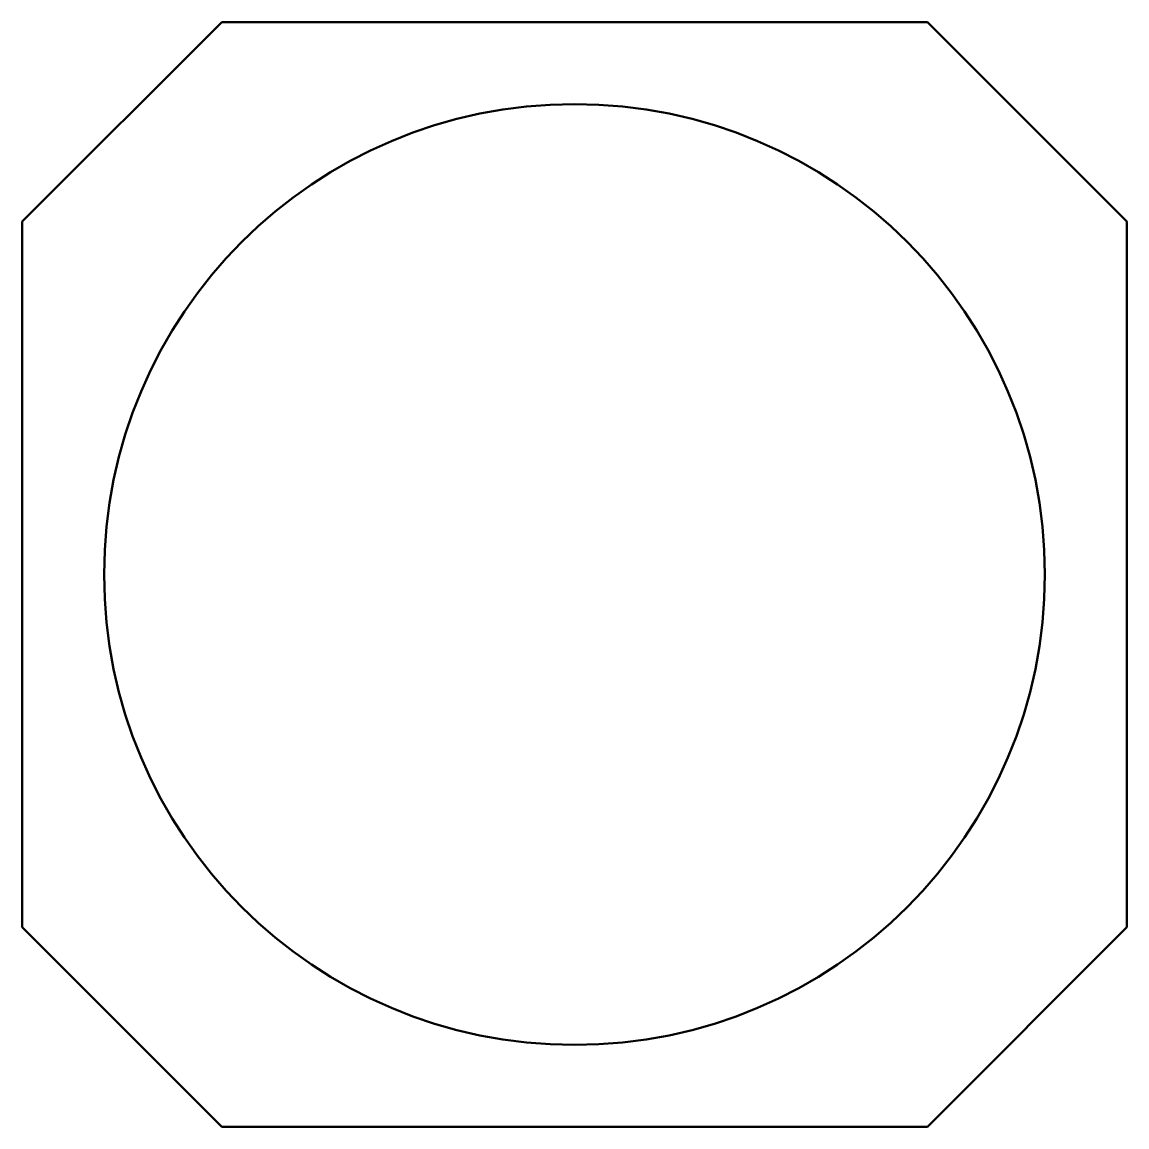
# Model space of a CAD drawing. Header units: millimetres. Extents: x 0 to 235, y 0 to 235.
import ezdxf

# ---------------------------------------------------------------- set-up
doc = ezdxf.new("R2010")
doc.units = ezdxf.units.MM
doc.layers.add('IV_INTERIOR_PROFILES', color=7, linetype='Continuous', lineweight=50)
doc.layers.add('IV_OUTER_PROFILE', color=7, linetype='Continuous', lineweight=50)

msp = doc.modelspace()

# ---------------------------------------------------------------- linework, layer by layer
at = {"layer": 'IV_INTERIOR_PROFILES'}
msp.add_circle((117.43, 117.43), 100, dxfattribs=at)
at = {"layer": 'IV_OUTER_PROFILE'}
for p, q in [((0, 192.43), (42.43, 234.85)), ((42.43, 234.85), (192.43, 234.85)), ((192.43, 234.85), (234.85, 192.43)), ((0, 42.43), (0, 192.43)), ((234.85, 192.43), (234.85, 42.43)), ((42.43, 0), (0, 42.43)), ((234.85, 42.43), (192.43, 0)), ((192.43, 0), (42.43, 0))]:
    msp.add_line(p, q, dxfattribs=at)

doc.saveas('drawing.dxf')
